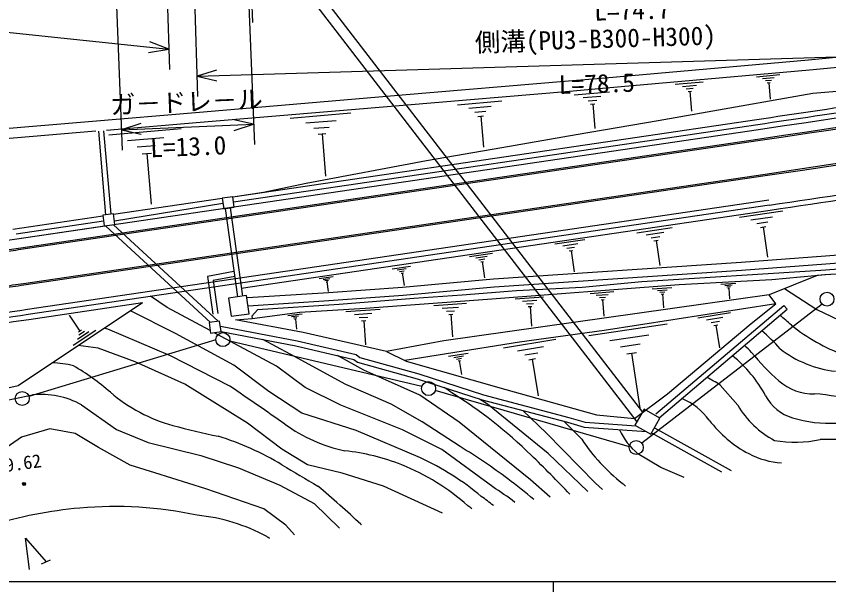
# Model space of a CAD drawing. Units: millimetres, scale not verified. Extents: x 40000 to 680000, y 20000 to 380000.
# Drawn here: x 215218 to 295077, y 204000 to 260532 of the extents above; entities that cross this region are included whole.
import ezdxf
from ezdxf.enums import TextEntityAlignment as Align

# ---------------------------------------------------------------- set-up
doc = ezdxf.new("R2010")
doc.units = ezdxf.units.MM
doc.header["$LTSCALE"] = 1000
doc.layers.add('M-BGD', color=7, linetype='Continuous', lineweight=25)
doc.layers.add('M-TTL-BAND', color=7, linetype='Continuous', lineweight=25)
doc.styles.add('@ＭＳ ゴシック', font='')
doc.styles.add('ＭＳ ゴシック', font='')
doc.styles.get('@ＭＳ ゴシック').set_extended_font_data('@MS Gothic')
doc.styles.get('ＭＳ ゴシック').set_extended_font_data('MS Gothic')

msp = doc.modelspace()

# ---------------------------------------------------------------- linework, layer by layer
at = {"layer": 'M-BGD'}
for p, q in [((231944, 279833), (276756, 221639)), ((229557, 278728), (230266, 255297)), ((231470, 278809), (276219, 220698)), ((232252, 278942), (233048, 252655)), ((237360, 279097), (238621, 247918)), ((237849, 279111), (238425, 259920)), ((224370, 278571), (225631, 247392)), ((118083, 269180), (230206, 257297)), ((230206, 257297), (228339, 258015)), ((228230, 256985), (230206, 257297)), ((232987, 254654), (311451, 257029)), ((234902, 255230), (232987, 254654)), ((287966, 254593), (290277, 254799)), ((232987, 254654), (234934, 254195)), ((279976, 253851), (282728, 254097)), ((288564, 254413), (289720, 254516)), ((288874, 254208), (289451, 254260)), ((289039, 253990), (289328, 254016)), ((289183, 254003), (289327, 252385)), ((280689, 253638), (282064, 253760)), ((281057, 253393), (281745, 253455)), ((281254, 253133), (281598, 253164)), ((270055, 252804), (273523, 253114)), ((270953, 252535), (272687, 252690)), ((281426, 253149), (281597, 251223)), ((258575, 251838), (262940, 252227)), ((259705, 251499), (261888, 251693)), ((271418, 252227), (272285, 252304)), ((271665, 251899), (272099, 251938)), ((271882, 251919), (272099, 249491)), ((242151, 250522), (248091, 251029)), ((260290, 251111), (261381, 251208)), ((227460, 249986), (225550, 249391)), ((236492, 242807), (288022, 250400)), ((238540, 249916), (236589, 250355)), ((243686, 250054), (246657, 250308)), ((260601, 250699), (261147, 250747)), ((260874, 250723), (261147, 247667)), ((215291, 238672), (288168, 249411)), ((223309, 249241), (224002, 241014)), ((223807, 249285), (224498, 241079)), ((224312, 248890), (231429, 249497)), ((225550, 249391), (238540, 249916)), ((225550, 249391), (227502, 248951)), ((236565, 242312), (288095, 249906)), ((236631, 249321), (238540, 249916)), ((244480, 249524), (245965, 249650)), ((215426, 237757), (288302, 248496)), ((226152, 248330), (229711, 248633)), ((244902, 248961), (245644, 249025)), ((245273, 248993), (245628, 244835)), ((215448, 237608), (288324, 248347)), ((227102, 247694), (228882, 247846)), ((227608, 247020), (228498, 247096)), ((228053, 247058), (228478, 242076)), ((215936, 234294), (288813, 245033)), ((215958, 234146), (288834, 244885)), ((216311, 231747), (289188, 242486)), ((216384, 231252), (289261, 241991)), ((224783, 241081), (235453, 242654)), ((224866, 240436), (235522, 242187)), ((235737, 241637), (236958, 232962)), ((236232, 241710), (237453, 233032)), ((237340, 233835), (289334, 241496)), ((286303, 240791), (290554, 241427)), ((214895, 239624), (223743, 240928)), ((215218, 239167), (223805, 240432)), ((287429, 240525), (289555, 240843)), ((215291, 238672), (223878, 239937)), ((234308, 230457), (224022, 239914)), ((235072, 230569), (224786, 240027)), ((276203, 239271), (279681, 239792)), ((288024, 240179), (289087, 240338)), ((288354, 239794), (288885, 239873)), ((288619, 239834), (289065, 236858)), ((277125, 239054), (278864, 239314)), ((277611, 238771), (278481, 238901)), ((268143, 238172), (271099, 238608)), ((268925, 237986), (270403, 238203)), ((277881, 238456), (278316, 238521)), ((278098, 238488), (278463, 236054)), ((259778, 236939), (262039, 237272)), ((269338, 237744), (270077, 237853)), ((269567, 237476), (269936, 237530)), ((269752, 237503), (270056, 235434)), ((260377, 236796), (261507, 236962)), ((260693, 236611), (261258, 236695)), ((260867, 236406), (261150, 236448)), ((261009, 236427), (261242, 234844)), ((252180, 235728), (253968, 235992)), ((252653, 235615), (253547, 235747)), ((245007, 234761), (246372, 234963)), ((252903, 235470), (253350, 235535)), ((253041, 235307), (253265, 235340)), ((253153, 235324), (253338, 234072)), ((245368, 234675), (246051, 234776)), ((245559, 234564), (245900, 234614)), ((245664, 234440), (245835, 234465)), ((245750, 234453), (245891, 233497)), ((284479, 234206), (285949, 234310)), ((284857, 234085), (285592, 234137)), ((271636, 233313), (273956, 233478)), ((272233, 233122), (273393, 233205)), ((277736, 233759), (279662, 233896)), ((278231, 233601), (279194, 233669)), ((278485, 233425), (278967, 233459)), ((278619, 233241), (278860, 233258)), ((278740, 233250), (278835, 231902)), ((285051, 233951), (285419, 233977)), ((285153, 233811), (285337, 233824)), ((285245, 233817), (285318, 232788)), ((216457, 230757), (227643, 232406)), ((264270, 232760), (267056, 232958)), ((264987, 232531), (266379, 232630)), ((272539, 232911), (273119, 232952)), ((272701, 232689), (272991, 232710)), ((272846, 232699), (272961, 231076)), ((247608, 231517), (251002, 231758)), ((256266, 232105), (259460, 232332)), ((257087, 231843), (258684, 231956)), ((257509, 231551), (258308, 231608)), ((265355, 232277), (266051, 232326)), ((265548, 232011), (265897, 232036)), ((265722, 232023), (265861, 230073)), ((294438, 232243), (276703, 218585)), ((278085, 221466), (290659, 232130)), ((221487, 229600), (220453, 231155)), ((241895, 231123), (243307, 231291)), ((242265, 231024), (242971, 231108)), ((242458, 230904), (242811, 230945)), ((242563, 230773), (242740, 230794)), ((248480, 231237), (250177, 231358)), ((248929, 230928), (249777, 230988)), ((257731, 231246), (258131, 231275)), ((257931, 231260), (258090, 229025)), ((282218, 230910), (285432, 231416)), ((283072, 230715), (284679, 230968)), ((242651, 230783), (242769, 229795)), ((249165, 230604), (249589, 230634)), ((249377, 230619), (249546, 228243)), ((271512, 229165), (279199, 230307)), ((283524, 230457), (284328, 230583)), ((283776, 230167), (284178, 230230)), ((283977, 230199), (284330, 227949)), ((223041, 229673), (220819, 228195)), ((222338, 229525), (221227, 228787)), ((221626, 229693), (221348, 229508)), ((221912, 229563), (221357, 229194)), ((273548, 228682), (277392, 229253)), ((234845, 228742), (216464, 223182)), ((255088, 224147), (236201, 228606)), ((263097, 227973), (268259, 228817)), ((264472, 227668), (267053, 228090)), ((274623, 228056), (276545, 228342)), ((257693, 227132), (259641, 227450)), ((258212, 227017), (259186, 227176)), ((258487, 226862), (258974, 226941)), ((265202, 227257), (266492, 227468)), ((265609, 226794), (266254, 226899)), ((265931, 226846), (266522, 223233)), ((275218, 227359), (276179, 227502)), ((275698, 227430), (276498, 222049)), ((258641, 226687), (258884, 226727)), ((258763, 226707), (258985, 225343)), ((275477, 218251), (256408, 223765)), ((284408, 224307), (286126, 222318)), ((270797, 218974), (269059, 220737)), ((277959, 220115), (285490, 215920)), ((277665, 219600), (284528, 215778)), ((215921, 214600), (216060, 214571)), ((217696, 206728), (218593, 207134))]:
    msp.add_line(p, q, dxfattribs=at)
for points in [[(224082, 249355), (233309, 250130), (253239, 251804), (269586, 253177), (273202, 253485), (293182, 255259), (313169, 257179), (333141, 259242), (353098, 261448), (363576, 262682)], [(222308, 250209), (233226, 251126), (253155, 252800), (269502, 254173), (273115, 254481), (293090, 256254), (313070, 258174), (333035, 260237), (347703, 261858)], [(236492, 242807), (239535, 243255), (243717, 244124), (255550, 246351), (262938, 247645), (270266, 248932), (278308, 250293), (293499, 252987), (297454, 253303), (308760, 255988), (313691, 257233)], [(58000, 236410), (73787, 237735), (93717, 239409), (113647, 241083), (133647, 240926), (153606, 242712), (173436, 246105), (193366, 247779), (213296, 249452), (222308, 250209)], [(111572, 239905), (113730, 240087), (133731, 239929), (153689, 241716), (173520, 245108), (193450, 246782), (213379, 248456), (223035, 249267)], [(318486, 245934), (318643, 243705), (318430, 242421), (318125, 241410), (317638, 240323), (317013, 239645), (316038, 238870), (314560, 238029), (303473, 237626), (286460, 236341), (262121, 234706), (253181, 233903), (245901, 233372), (237956, 232859)], [(322635, 245858), (322580, 243613), (322248, 241875), (321633, 240726), (320684, 239561), (319838, 238866), (318343, 237990), (315693, 237270), (303518, 236828), (286517, 235543), (262184, 233909), (253246, 233106), (245955, 232574), (238007, 232061)], [(302399, 236151), (294285, 235571), (276698, 234456), (270850, 233898), (264402, 233566), (259034, 233140), (254297, 232817), (246969, 232205), (238942, 231695), (238389, 231061), (238409, 230853), (243102, 231468), (249512, 231848), (261532, 232755), (280371, 234179), (289490, 234688), (295117, 235181)], [(236608, 235451), (234018, 234982), (234543, 231253)], [(236697, 234959), (234581, 234576), (235038, 231323)], [(296445, 235241), (294692, 235144), (293927, 235077), (289225, 233165), (257229, 228656), (251616, 227596), (243424, 229473), (236770, 230716), (238409, 230853)], [(290728, 233776), (293906, 231720), (296774, 230346), (300903, 229368), (305266, 228621), (307598, 228455)], [(112661, 205000), (113777, 207579), (118582, 210369), (130767, 211139), (136636, 211636), (148001, 210349), (161000, 212182), (174641, 214704), (190036, 217322), (193450, 218937), (202475, 221351), (215396, 224261), (227643, 232406)], [(234286, 229653), (230067, 231918), (228422, 233026)], [(251616, 227596), (253539, 226654), (263348, 223862), (272242, 221377), (275976, 221013), (279227, 223439), (287442, 230359), (289862, 232298), (289225, 233165)], [(254947, 217148), (248623, 219825), (243277, 221528), (240037, 223656), (236599, 226254), (230864, 229370), (226446, 231610)], [(289862, 232298), (273009, 229649), (264679, 228532), (253401, 226722)], [(278408, 221085), (290983, 231749), (290659, 232130)], [(235285, 230073), (242817, 228656), (248620, 227289), (248989, 227011), (254778, 225410), (261143, 223336), (269526, 221131), (271126, 220648), (276155, 220298)], [(236219, 224180), (230385, 227165), (224235, 229804), (223844, 229880)], [(262049, 214291), (257055, 217958), (253193, 219902), (247105, 222335), (243613, 224048), (240813, 226148), (235345, 229084), (234667, 229448)], [(235362, 229550), (242713, 228167), (248403, 226826), (248764, 226555), (254634, 224931), (261002, 222856), (269390, 220650), (271035, 220153), (277156, 219727)], [(258850, 218258), (255108, 220689), (252068, 222438), (247598, 224374), (242135, 227338), (239457, 228780)], [(257101, 211729), (251328, 214367), (247249, 215658), (243837, 216474), (241307, 218018), (237952, 220554), (231785, 224380), (226910, 226572), (223264, 227937), (221299, 228187)], [(267706, 213292), (265772, 215008), (258750, 220663), (254874, 223308), (249366, 225754), (246805, 227203)], [(197940, 220127), (198100, 219941), (200790, 216687), (202133, 215697), (203998, 215261), (205532, 215652), (206765, 217947), (208601, 220047), (210280, 221363), (213687, 222695), (216801, 223347)], [(271396, 213837), (267497, 217592), (261522, 222432), (260752, 222929)], [(221647, 222358), (225066, 219944), (228186, 218671), (233359, 217387), (237053, 216168), (241139, 214464), (244508, 212669), (246988, 210239)], [(272845, 214051), (272144, 214666), (267319, 219588), (264996, 221805)], [(242568, 209588), (241722, 210531), (239542, 212151), (233851, 214114), (228833, 215669), (226423, 216425), (223298, 218157), (221002, 219556), (218515, 219989), (215749, 219190), (211708, 216402), (208325, 213238), (205846, 211539), (201996, 210189), (199059, 210010), (196244, 210566), (193921, 212054), (192579, 213592), (191791, 217224), (191647, 218084)], [(280856, 215235), (278563, 216213), (276321, 217557)], [(216530, 206201), (216121, 209257), (218144, 206931)]]:
    msp.add_lwpolyline(points, dxfattribs=at)
for points in [[(236492, 242809), (235453, 242657), (235606, 241618), (236645, 241770)], [(224778, 241116), (223737, 240979), (223873, 239938), (224914, 240074)], [(236080, 232838), (236331, 231056), (238114, 231307), (237863, 233089)], [(234170, 230436), (234323, 229397), (235362, 229550), (235209, 230589)], [(278487, 221040), (276923, 221932), (276031, 220368), (277595, 219476)]]:
    msp.add_lwpolyline(points, close=True, dxfattribs=at)
for centre, radius in [((294906, 232746), 687), ((235532, 228764), 687), ((255748, 223956), 687), ((215807, 222983), 687), ((276159, 218166), 687), ((215990, 214586), 150), ((215990, 214586), 120), ((215990, 214586), 99.9), ((215990, 214586), 89.9), ((215990, 214586), 60), ((215990, 214586), 30)]:
    msp.add_circle(centre, radius, dxfattribs=at)
for centre, radius, start, end in [((-163361, 3313571), 3101675, 278.38267, 282.76331), ((-163361, 3313571), 3101825, 278.38267, 282.76331), ((-163361, 3313571), 3097250, 278.38267, 279.7821), ((-163361, 3313571), 3098175, 278.38267, 279.76774), ((-163361, 3313571), 3098325, 278.38267, 279.7678), ((-163361, 3313571), 3096250, 278.38267, 278.79345), ((-163361, 3313571), 3096750, 278.38267, 278.80301), ((-163361, 3313571), 3104750, 278.38267, 278.97365), ((-163361, 3313571), 3105250, 278.38267, 278.97365), ((-75876, 2214584), 1997250, 275.41839, 278.38267), ((-75876, 2214584), 1998175, 275.44175, 278.38267), ((-75876, 2214584), 1998325, 278.32028, 278.38267), ((-75876, 2214584), 2001675, 278.32034, 278.38267), ((-75876, 2214584), 2001825, 278.32021, 278.38267), ((-75876, 2214584), 2004250, 278.0338, 278.38267), ((-75876, 2214584), 2004750, 278.0338, 278.38267), ((281637, 219918), 14166, 46.41748, 52.43407), ((-75876, 2214584), 2005250, 278.0338, 278.38267), ((302964, 244658), 18528, 231.39235, 249.79532), ((279729, 218921), 13841, 40.2787, 50.72449), ((280678, 221101), 9359, 43.21086, 49.24584), ((296987, 236539), 10956, 232.30812, 263.39379), ((277606, 217200), 12791, 28.26794, 51.31604), ((304952, 241508), 22373, 218.73211, 228.6551), ((218363, 216745), 9764, 75.34209, 87.64603), ((208645, 205241), 24238, 49.25325, 59.81082), ((278300, 214912), 11206, 56.97147, 64.74901), ((293574, 228641), 5197, 229.12176, 271.2683), ((101171, 22663), 242584, 54.61906, 56.17169), ((231230, 186225), 45944, 54.30931, 55.45131), ((217638, 215076), 8313, 61.16802, 95.7808), ((234747, 235536), 15750, 229.25325, 254.78195), ((233082, 183714), 46997, 45.83008, 57.93117), ((277885, 216739), 6833, 37.0453, 66.11693), ((292838, 225391), 4504, 208.26794, 252.87258), ((291714, 199065), 24460, 75.157, 85.36799), ((294037, 226990), 9188, 210.56549, 242.2063), ((250961, 233588), 16117, 234.61906, 257.62231), ((292611, 227854), 11617, 217.0453, 242.34507), ((295071, 232637), 12087, 252.87258, 273.63367), ((250655, 294016), 76355, 254.78195, 258.21698), ((280059, 222278), 6021, 203.15533, 231.62499), ((226956, 192727), 27753, 58.80657, 73.01693), ((286694, 229660), 19156, 213.9098, 231.53991), ((291756, 230260), 11573, 260.03132, 282.3851), ((294907, 160638), 58323, 85.91828, 90.65706), ((227460, 166784), 60290, 53.23554, 58.62354), ((245379, 197205), 20750, 68.0937, 84.11528), ((177393, 126388), 126919, 43.38907, 45.83008), ((291010, 224799), 8167, 242.34507, 265.9814), ((381334, 447701), 270314, 238.80657, 239.68015), ((244718, 195561), 22522, 48.59226, 68.0937), ((243894, 193109), 26458, 49.95158, 65.30656), ((234500, 176208), 48527, 49.3998, 53.23554), ((177303, 133825), 105126, 46.93012, 50.0031), ((250331, 195264), 22346, 51.60121, 58.37194), ((284843, 226134), 15261, 228.74934, 230.34538), ((251053, 198862), 17538, 50.87856, 55.77083), ((248861, 198092), 17940, 51.62165, 53.1725), ((225267, 169337), 43047, 95.04409, 106.97782), ((224910, 173382), 38986, 78.01837, 95.04409), ((231093, 193023), 18595, 61.89475, 84.10264), ((250447, 212071), 1984, 226.93012, 229.63384), ((237063, 205185), 5075, 52.81292, 56.64986)]:
    msp.add_arc(centre, radius, start, end, dxfattribs=at)
at = {"layer": 'M-TTL-BAND'}
for p, q in [((40000, 205000), (579000, 205000)), ((268000, 205000), (268000, 204000))]:
    msp.add_line(p, q, dxfattribs=at)

# ---------------------------------------------------------------- texts
at = {"layer": 'M-BGD', "style": '@ＭＳ ゴシック'}
for s, rotation, p in [('L=74.7', 1.719, (275728, 262039)), ('L=78.5', 1.734, (272249, 254842)), ('L=13.0', 2.317, (232086, 248654))]:
    msp.add_text(s, height=1833, rotation=rotation, dxfattribs=at).set_placement(p, align=Align.TOP_CENTER)
at = {"layer": 'M-BGD', "style": 'ＭＳ ゴシック'}
for s, rotation, p in [('側溝(PU3-B300-H300)', 1.734, (272189, 256841)), ('ガ－ドレ－ル', 2.317, (232005, 250653))]:
    msp.add_text(s, height=1833, rotation=rotation, dxfattribs=at).set_placement(p, align=Align.BOTTOM_CENTER)
msp.add_text('99.62', height=1320, rotation=7.744, dxfattribs=at).set_placement((213137, 216951), align=Align.TOP_LEFT)

doc.saveas('drawing.dxf')
